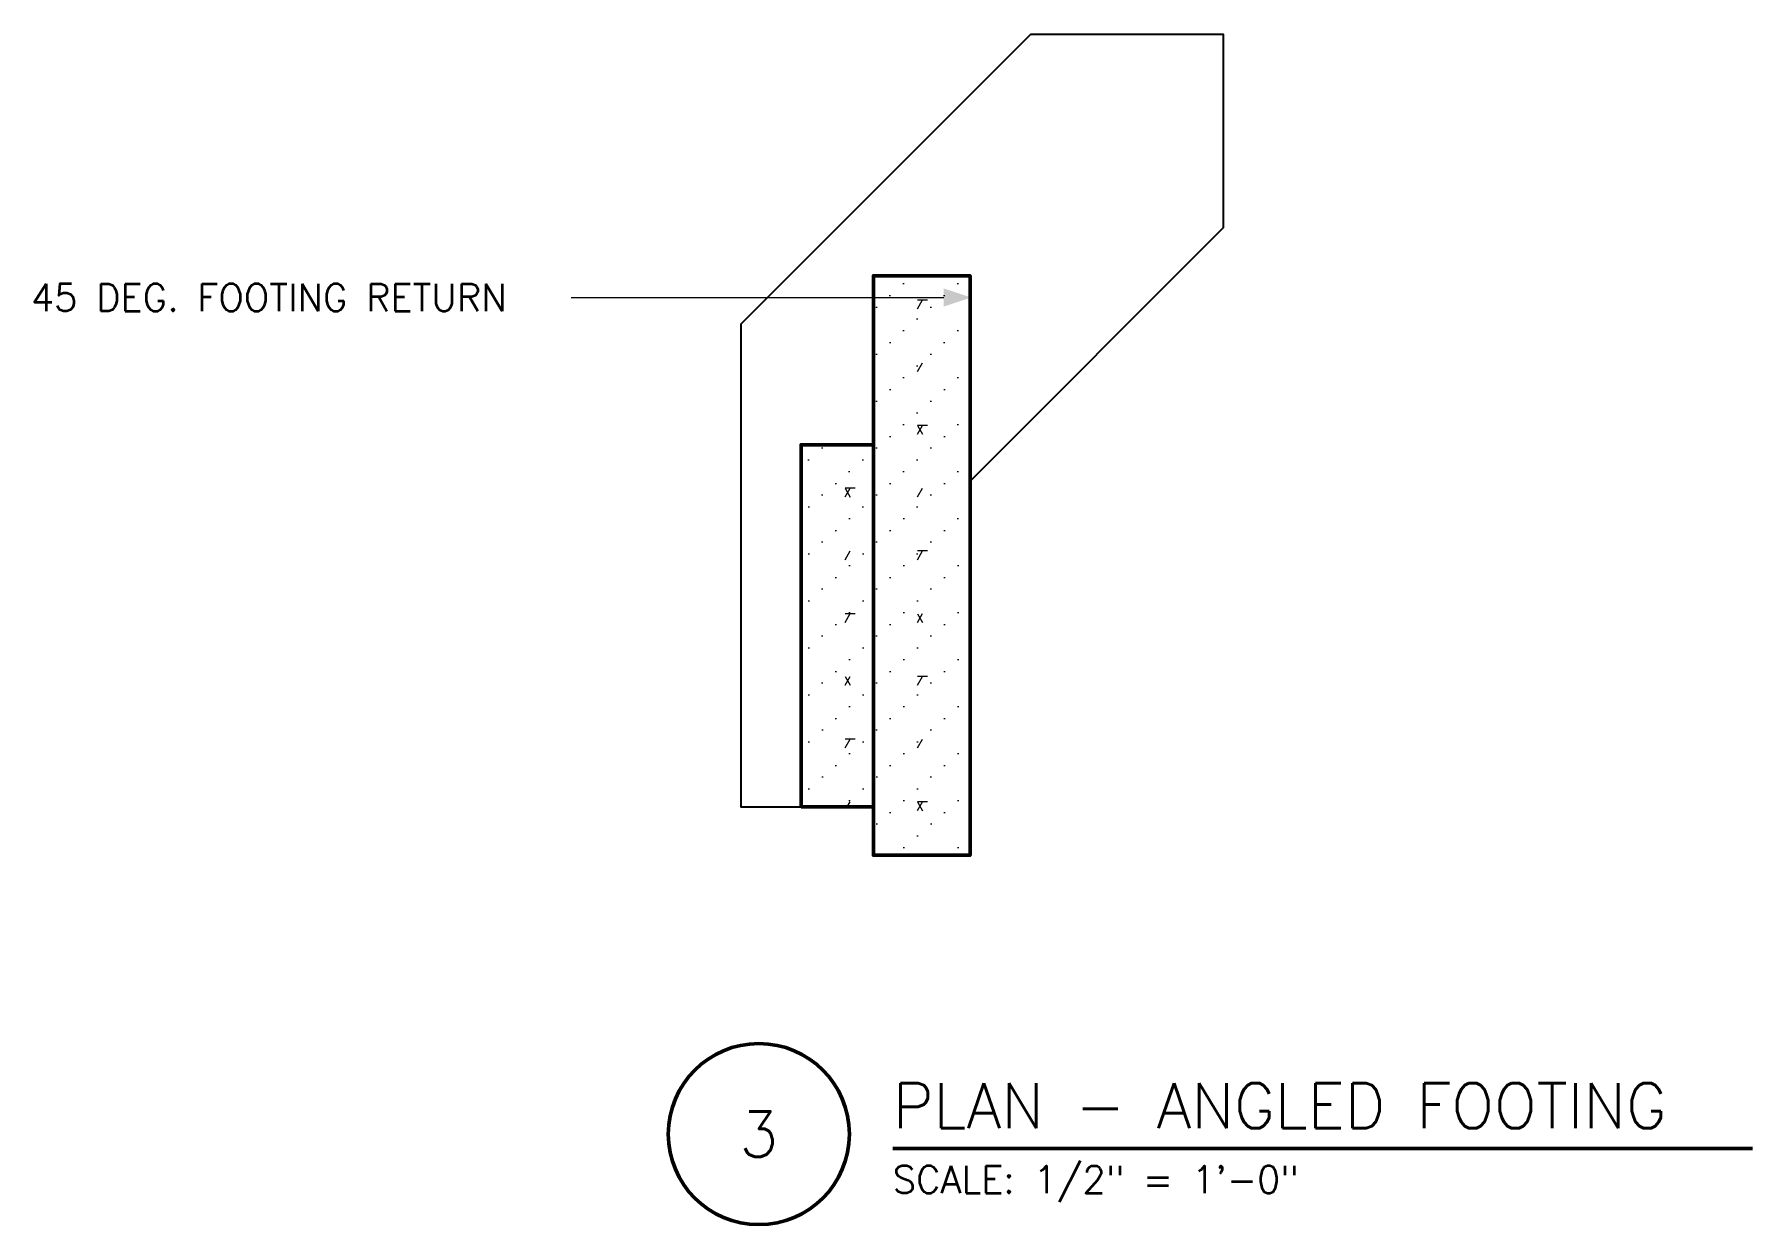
# Model space of a CAD drawing. Header units: inches. Extents: x -59 to 84, y -55 to 44.
import ezdxf
from ezdxf.enums import TextEntityAlignment as Align

# ---------------------------------------------------------------- set-up
doc = ezdxf.new("R2010")
doc.units = ezdxf.units.IN
doc.header["$MEASUREMENT"] = 0
for name, color, linetype, lineweight in [('S-ANNO-NOTE', 7, 'CONTINUOUS', 18), ('S-ANNO-TTLB', 7, 'CONTINUOUS', 50), ('S-DETL-BYND', 7, 'CONTINUOUS', 25), ('S-DETL-CUT', 7, 'CONTINUOUS', 50), ('S-DETL-PATT', 7, 'CONTINUOUS', 9)]:
    doc.layers.add(name, color=color, linetype=linetype, lineweight=lineweight)
doc.styles.add('KERF', font='romans.shx')
pattern_1 = [(0, (0, 0), (2.2488, 1.9464), [0, -4.5]), (0, (1.128, 0.96), (2.2488, 1.9464), [0, -4.5]), (60, (2.64, 0.48), (6, 5.196), [0.84, -11.16]), (180, (3.48, 1.2), (6, 5.196), [0.84, -11.16]), (300, (2.64, 1.2), (6, 5.196), [0.84, -11.16])]

msp = doc.modelspace()

# ---------------------------------------------------------------- hatches: boundary and pattern name
at = {"layer": 'S-ANNO-NOTE', "lineweight": 50}
msp.add_hatch(color=256, dxfattribs=at).paths.add_polyline_path([(19.079265, 22.20105), (16.829265, 22.95105), (16.829265, 21.45105)])
at = {"layer": 'S-DETL-PATT', "lineweight": 9}
h = msp.add_hatch(dxfattribs=at)
h.set_pattern_fill('KERF-CONC', color=256, style=0)
h.set_pattern_definition(pattern_1)
h.paths.add_polyline_path([(11, -24), (19, -24), (19, 24), (11, 24)])
h = msp.add_hatch(dxfattribs=at)
h.set_pattern_fill('KERF-CONC', color=256, style=0)
h.set_pattern_definition(pattern_1)
h.paths.add_polyline_path([(5, -20), (11, -20), (11, 10), (5, 10)])

# ---------------------------------------------------------------- linework, layer by layer
at = {"layer": 'S-ANNO-NOTE', "lineweight": 18}
msp.add_lwpolyline([(-14.04, 22.20105), (-11.04, 22.20105), (16.829265, 22.20105)], dxfattribs=at)
at = {"layer": 'S-ANNO-TTLB', "lineweight": 50}
msp.add_lwpolyline([(-6, -47.1, 1), (9, -47.1, 1)], format="xyb", close=True, dxfattribs=at)
msp.add_lwpolyline([(12.6, -48.3), (83.85, -48.3)], dxfattribs=at)
at = {"layer": 'S-DETL-BYND', "lineweight": 25}
msp.add_lwpolyline([(19, 7), (40, 28), (40, 44), (24, 44), (0, 20), (0, -20), (5, -20)], dxfattribs=at)
at = {"layer": 'S-DETL-CUT', "lineweight": 50}
msp.add_lwpolyline([(11, -20), (11, -24), (19, -24), (19, 24), (11, 24), (11, 10)], dxfattribs=at)
msp.add_lwpolyline([(5, -20), (11, -20), (11, 10), (5, 10)], close=True, dxfattribs=at)

# ---------------------------------------------------------------- texts
at = {"layer": 'S-ANNO-NOTE', "lineweight": 18, "style": 'KERF'}
msp.add_text('45 DEG. FOOTING RETURN', height=2.25, dxfattribs=at).set_placement((-58.821429, 21.07605))
at = {"layer": 'S-ANNO-TTLB', "lineweight": 50, "style": 'KERF'}
msp.add_text('PLAN - ANGLED FOOTING', height=3.75, dxfattribs=at).set_placement((12.6, -46.62))
msp.add_text('3', height=3.75, dxfattribs=at).set_placement((1.5, -47.1), align=Align.MIDDLE_CENTER)
at = {"layer": 'S-ANNO-TTLB', "lineweight": 18, "style": 'KERF'}
msp.add_text('SCALE: 1/2" = 1\'-0"', height=2.25, dxfattribs=at).set_placement((12.6, -51.99))

doc.saveas('drawing.dxf')
